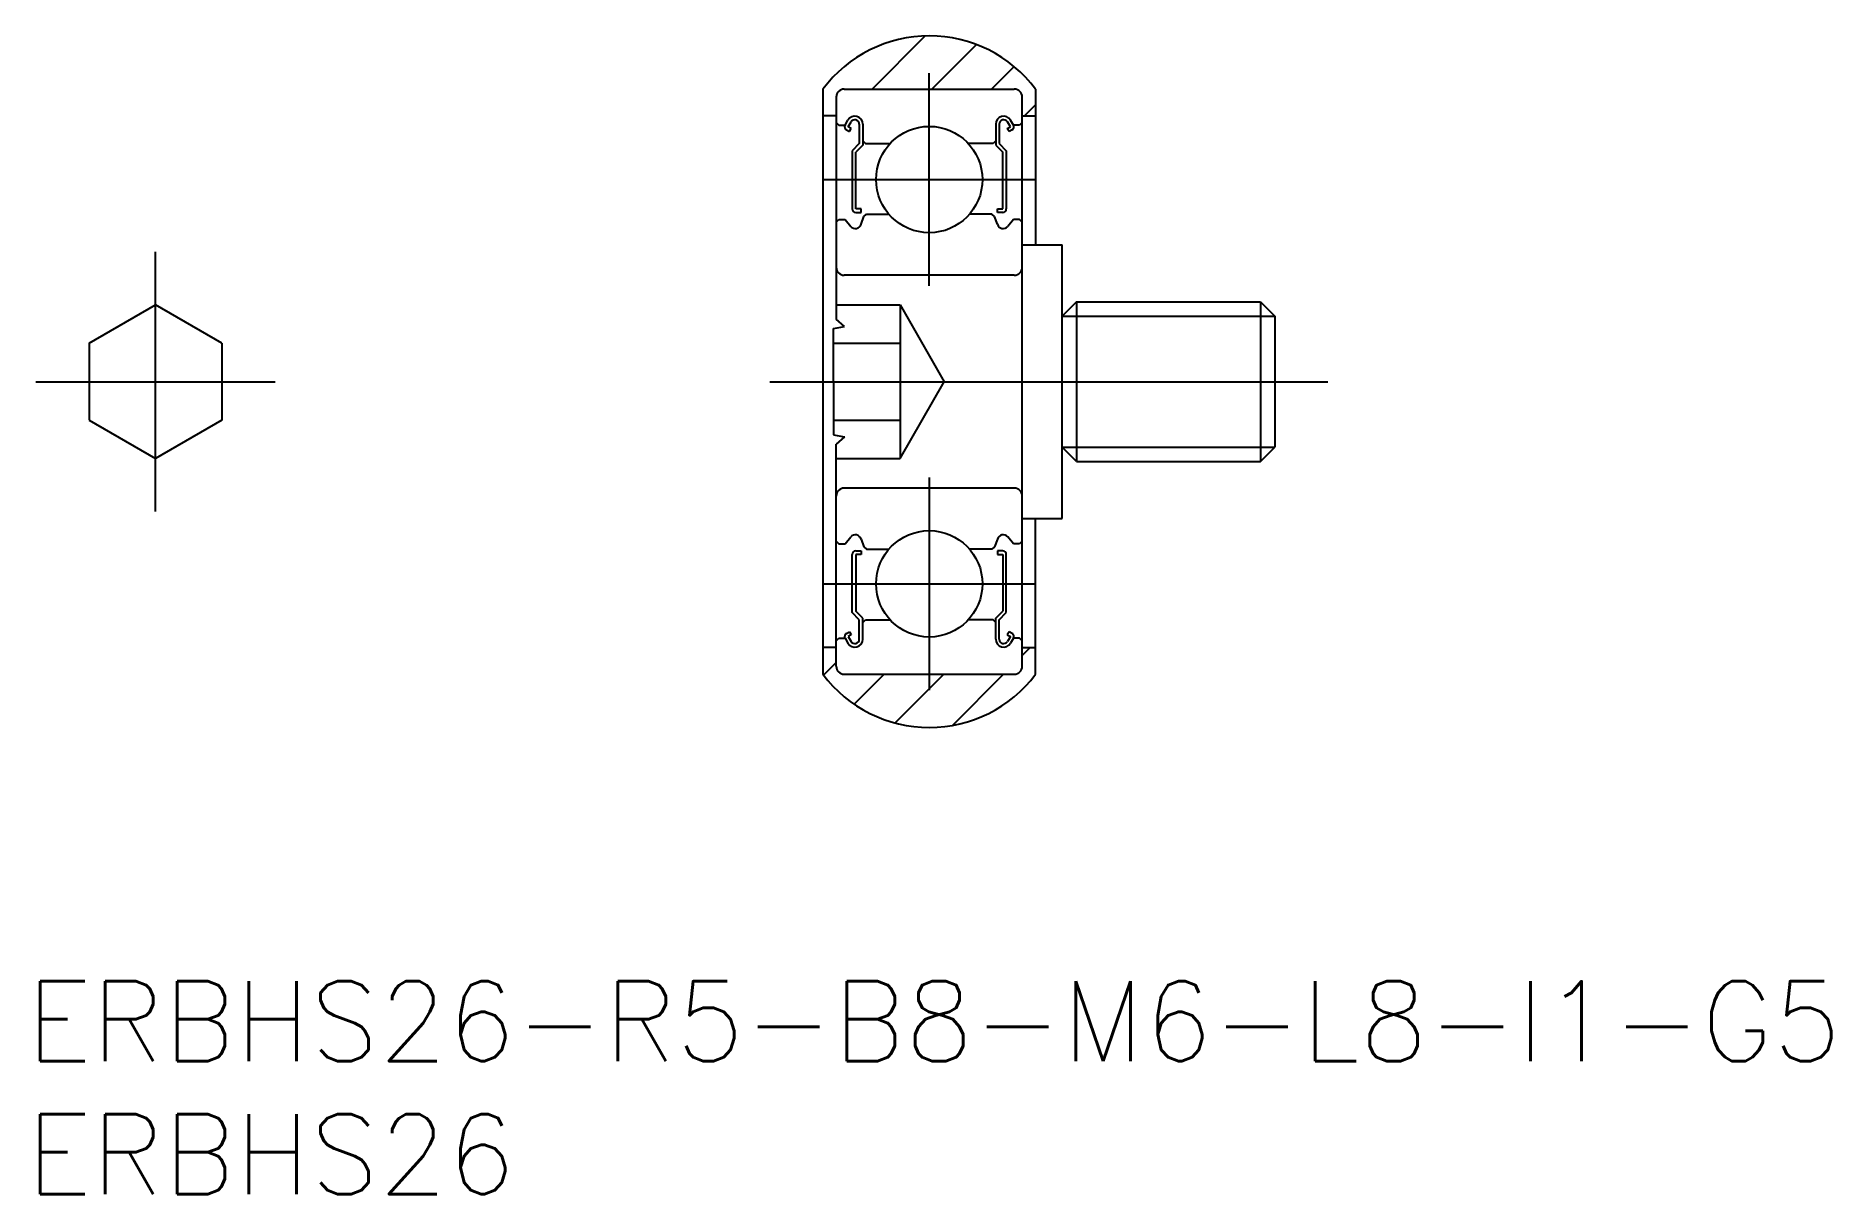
# Model space of a CAD drawing. Extents: x -29.6 to 37.9, y -30.5 to 13.
import ezdxf

# ---------------------------------------------------------------- set-up
doc = ezdxf.new("R2010")
doc.units = 0
doc.linetypes.add('CENTER', pattern=[50.8, 31.75, -6.35, 6.35, -6.35])
doc.linetypes.add('DASHED', pattern=[19.05, 12.7, -6.35])
doc.layers.get('0').update_dxf_attribs({"linetype": 'CONTINUOUS'})
doc.layers.add('CENTER', color=1, linetype='CONTINUOUS')
doc.styles.get("Standard").update_dxf_attribs({"font": 'txt.shx', "height": 3, "bigfont": 'bigfont.shx'})

msp = doc.modelspace()

# ---------------------------------------------------------------- linework, layer by layer
at = {"color": 3, "linetype": 'CONTINUOUS'}
for p, q in [((1.854, 11), (3.852, 12.998)), ((4.099, 11), (5.774, 12.675)), ((6.344, 11), (7.192, 11.848)), ((7.589, 10), (8, 10.411)), ((9, 2.459), (17, 2.459)), ((9, -2.458), (17, -2.458)), ((7.5, -10.295), (7.795, -10)), ((0.026, -11.034), (0.5, -10.56)), ((1.178, -12.127), (2.305, -11)), ((2.717, -12.833), (4.55, -11)), ((4.872, -12.923), (6.795, -11))]:
    msp.add_line(p, q, dxfattribs=at)
at = {"color": 7, "linetype": 'CONTINUOUS'}
for p, q in [((0, 11), (0, -11)), ((0.8, 11), (7.2, 11)), ((8, 11), (8, 5.15)), ((0.5, 10.7), (0.5, 2.348)), ((7.5, -10.7), (7.5, 10.7)), ((0.5, 10), (0, 10)), ((0.5, 9.75), (0.6, 9.65)), ((0.6, 9.65), (0.833, 9.65)), ((0.833, 9.65), (0.942, 9.834)), ((0.882, 9.468), (0.998, 9.401)), ((0.949, 9.583), (1.058, 9.767)), ((1.064, 9.517), (0.949, 9.583)), ((0.998, 9.401), (1.064, 9.517)), ((1.367, 9.684), (1.367, 8.95)), ((1.5, 9.684), (1.5, 8.895)), ((6.5, 9.684), (6.5, 8.895)), ((6.633, 9.684), (6.633, 8.95)), ((6.936, 9.517), (7.051, 9.583)), ((7.002, 9.401), (6.936, 9.517)), ((7.051, 9.583), (6.942, 9.767)), ((7.118, 9.468), (7.002, 9.401)), ((7.167, 9.65), (7.058, 9.834)), ((7.4, 9.65), (7.167, 9.65)), ((7.5, 9.75), (7.4, 9.65)), ((7.5, 10), (8, 10)), ((1.367, 8.95), (1.1, 8.683)), ((1.5, 8.895), (1.233, 8.628)), ((1.5, 9.05), (1.6, 8.95)), ((1.6, 8.95), (2.524, 8.95)), ((6.4, 8.95), (5.476, 8.95)), ((6.5, 9.05), (6.4, 8.95)), ((6.5, 8.895), (6.767, 8.628)), ((6.633, 8.95), (6.9, 8.683)), ((1.1, 8.683), (1.1, 6.498)), ((1.233, 6.498), (1.233, 8.628)), ((6.767, 6.498), (6.767, 8.628)), ((6.9, 8.683), (6.9, 6.498)), ((0.5, 6), (0.6, 6.1)), ((0.6, 6.1), (0.833, 6.1)), ((0.833, 6.1), (1.048, 5.838)), ((1.433, 6.498), (1.233, 6.498)), ((1.233, 6.365), (1.433, 6.365)), ((1.433, 6.365), (1.433, 6.498)), ((1.433, 5.917), (1.539, 6.206)), ((1.539, 6.206), (1.639, 6.3)), ((1.639, 6.3), (2.48, 6.3)), ((6.361, 6.3), (5.52, 6.3)), ((6.461, 6.206), (6.361, 6.3)), ((6.567, 5.917), (6.461, 6.206)), ((6.567, 6.365), (6.567, 6.498)), ((6.567, 6.498), (6.767, 6.498)), ((6.767, 6.365), (6.567, 6.365)), ((7.167, 6.1), (6.952, 5.838)), ((7.4, 6.1), (7.167, 6.1)), ((7.5, 6), (7.4, 6.1)), ((7.5, 5.15), (9, 5.15)), ((9, -5.15), (9, 5.15)), ((7.2, 4), (0.8, 4)), ((-27.608, 1.443), (-25.108, 2.887)), ((-22.608, 1.443), (-25.108, 2.887)), ((9.542, 3), (9, 2.459)), ((9.542, 3), (16.459, 3)), ((9.542, 3), (9.542, -3)), ((16.459, 3), (16.459, -3)), ((16.459, 3), (17, 2.459)), ((0.4, 2), (0.812, 2.08)), ((0.812, 2.08), (0.5, 2.348)), ((17, 2.459), (17, -2.458)), ((-27.608, 1.443), (-27.608, -1.443)), ((-22.608, 1.443), (-22.608, -1.443)), ((0.4, 0), (0.4, 2)), ((0.4, 0), (0.4, -2)), ((-27.608, -1.443), (-25.108, -2.887)), ((-22.608, -1.443), (-25.108, -2.887)), ((0.4, -2), (0.812, -2.08)), ((0.812, -2.08), (0.5, -2.348)), ((0.5, -10.7), (0.5, -2.348)), ((9.542, -3), (9, -2.458)), ((16.459, -3), (17, -2.458)), ((9.542, -3), (16.459, -3)), ((9.6, -3), (16.4, -3)), ((7.2, -4), (0.8, -4)), ((7.5, -5.15), (9, -5.15)), ((7.5, -5.35), (7.5, -5.35)), ((8, -11), (8, -5.15)), ((0.5, -6), (0.6, -6.1)), ((0.833, -6.1), (1.048, -5.838)), ((1.433, -5.917), (1.539, -6.206)), ((6.567, -5.917), (6.461, -6.206)), ((7.167, -6.1), (6.952, -5.838)), ((7.5, -6), (7.4, -6.1)), ((0.6, -6.1), (0.833, -6.1)), ((1.1, -8.683), (1.1, -6.498)), ((1.233, -6.365), (1.433, -6.365)), ((1.233, -6.498), (1.233, -8.628)), ((1.433, -6.498), (1.233, -6.498)), ((1.433, -6.365), (1.433, -6.498)), ((1.539, -6.206), (1.639, -6.3)), ((1.639, -6.3), (2.48, -6.3)), ((6.361, -6.3), (5.52, -6.3)), ((6.461, -6.206), (6.361, -6.3)), ((6.567, -6.365), (6.567, -6.498)), ((6.767, -6.365), (6.567, -6.365)), ((6.567, -6.498), (6.767, -6.498)), ((6.767, -6.498), (6.767, -8.628)), ((6.9, -8.683), (6.9, -6.498)), ((7.4, -6.1), (7.167, -6.1)), ((1.367, -8.95), (1.1, -8.683)), ((1.5, -8.895), (1.233, -8.628)), ((6.5, -8.895), (6.767, -8.628)), ((6.633, -8.95), (6.9, -8.683)), ((0.882, -9.468), (0.998, -9.401)), ((0.998, -9.401), (1.064, -9.517)), ((1.367, -9.684), (1.367, -8.95)), ((1.5, -9.684), (1.5, -8.895)), ((1.5, -9.05), (1.6, -8.95)), ((1.6, -8.95), (2.524, -8.95)), ((6.4, -8.95), (5.476, -8.95)), ((6.5, -9.05), (6.4, -8.95)), ((6.5, -9.684), (6.5, -8.895)), ((6.633, -9.684), (6.633, -8.95)), ((7.002, -9.401), (6.936, -9.517)), ((7.118, -9.468), (7.002, -9.401)), ((0.5, -10), (0, -10)), ((0.5, -9.75), (0.6, -9.65)), ((0.6, -9.65), (0.833, -9.65)), ((0.833, -9.65), (0.942, -9.834)), ((1.064, -9.517), (0.949, -9.583)), ((0.949, -9.583), (1.058, -9.767)), ((6.936, -9.517), (7.051, -9.583)), ((7.051, -9.583), (6.942, -9.767)), ((7.167, -9.65), (7.058, -9.834)), ((7.4, -9.65), (7.167, -9.65)), ((7.5, -9.75), (7.4, -9.65)), ((7.5, -10), (8, -10)), ((0.8, -11), (7.2, -11))]:
    msp.add_line(p, q, dxfattribs=at)
at = {"color": 3, "linetype": 'DASHED'}
for p, q in [((0.5, 2.887), (2.9, 2.887)), ((2.9, 2.887), (2.9, -2.887)), ((2.9, 2.887), (4.567, 0)), ((0.4, 1.443), (2.9, 1.443)), ((2.9, -2.887), (4.567, 0)), ((0.4, -1.443), (2.9, -1.443)), ((0.5, -2.887), (2.9, -2.887))]:
    msp.add_line(p, q, dxfattribs=at)
at = {"color": 7, "linetype": 'CONTINUOUS'}
for centre in [(4, 7.6), (4, -7.6)]:
    msp.add_circle(centre, 2, dxfattribs=at)
for centre, radius, start, end in [((4, 8), 5, 36.8699, 143.1301), ((0.8, 10.7), 0.3, 90, 180), ((7.2, 10.7), 0.3, 0, 90), ((0.949, 9.583), 0.133, 149.9969, 240.00125), ((1.201, 9.684), 0.299, 0, 150.00017), ((1.201, 9.684), 0.166, 0, 150.00436), ((6.799, 9.684), 0.299, 29.99983, 180), ((6.799, 9.684), 0.166, 29.99564, 180), ((7.051, 9.583), 0.133, 299.99875, 30.0031), ((1.233, 6.498), 0.133, 180.00005, 270.00003), ((6.767, 6.498), 0.133, 269.99997, 359.99995), ((1.219, 5.981), 0.224, 220.00096, 343.1517), ((6.781, 5.981), 0.224, 196.8483, 319.99904), ((0.8, 4.3), 0.3, 180, 270), ((7.2, 4.3), 0.3, 270, 0), ((0.8, -4.3), 0.3, 90, 180), ((7.2, -4.3), 0.3, 0, 90), ((1.219, -5.981), 0.224, 16.8483, 139.99904), ((6.781, -5.981), 0.224, 40.00096, 163.1517), ((1.233, -6.498), 0.133, 89.99997, 179.99995), ((6.767, -6.498), 0.133, 0.00005, 90.00003), ((0.949, -9.583), 0.133, 119.99875, 210.0031), ((1.201, -9.684), 0.299, 209.99983, 0), ((1.201, -9.684), 0.166, 209.99564, 0), ((6.799, -9.684), 0.299, 180, 330.00017), ((6.799, -9.684), 0.166, 180, 330.00436), ((7.051, -9.583), 0.133, 329.9969, 60.00125), ((0.8, -10.7), 0.3, 180, 270), ((7.2, -10.7), 0.3, 270, 0), ((4, -8), 5, 216.8699, 323.1301)]:
    msp.add_arc(centre, radius, start, end, dxfattribs=at)
at = {"layer": 'CENTER', "color": 1, "linetype": 'CENTER'}
for p, q in [((4, 3.6), (4, 11.6)), ((0, 7.6), (8, 7.6)), ((-25.108, -4.887), (-25.108, 4.887)), ((-29.608, 0), (-20.608, 0)), ((-2, 0), (19, 0)), ((4, -3.6), (4, -11.6)), ((0, -7.6), (8, -7.6))]:
    msp.add_line(p, q, dxfattribs=at)

# ---------------------------------------------------------------- texts
at = {"color": 7, "linetype": 'CONTINUOUS'}
for s, p in [('ERBHS26-R5-B8-M6-L8-l1-G5', (-29.957, -25.545)), ('ERBHS26', (-29.957, -30.545))]:
    msp.add_text(s, height=3, dxfattribs=at).set_placement(p)

doc.saveas('drawing.dxf')
